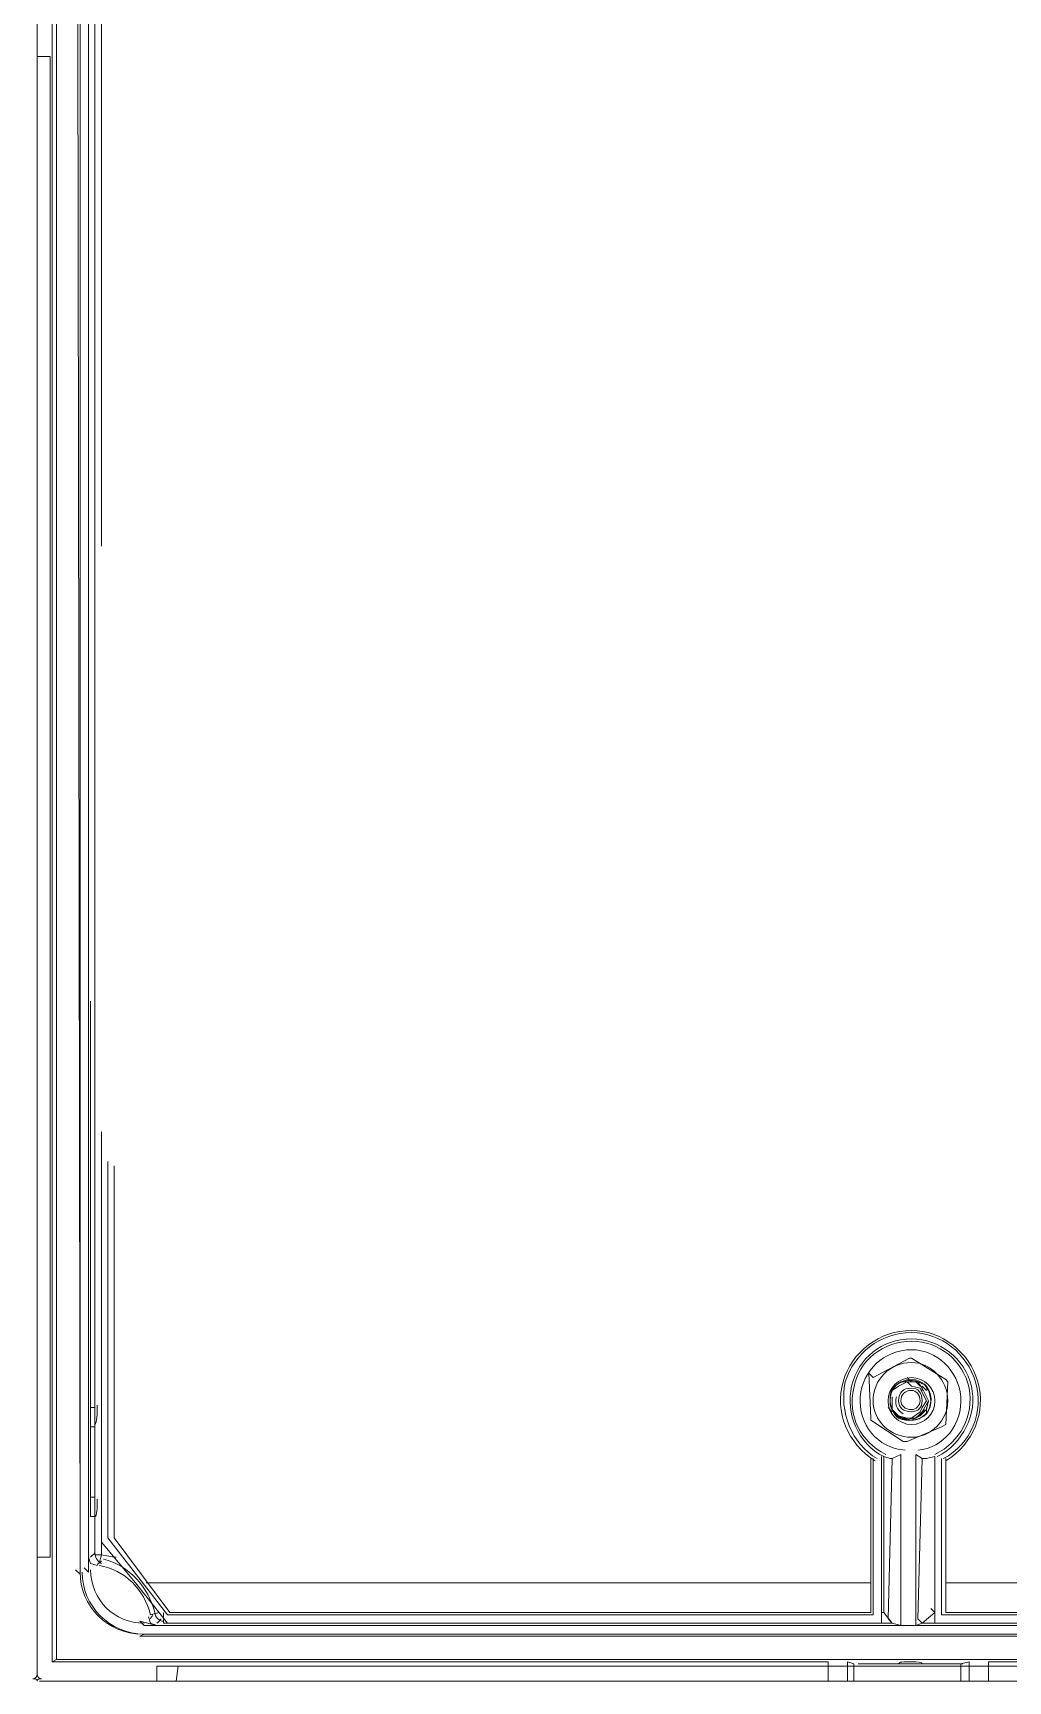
# Model space of a CAD drawing. Header units: metres. Extents: x 2999 to 3164, y 1641 to 1678.
# Drawn here: x 3002.919 to 3003.627, y 1655.211 to 1656.407 of the extents above; entities that cross this region are included whole.
import ezdxf

# ---------------------------------------------------------------- set-up
doc = ezdxf.new("R2010")
doc.units = ezdxf.units.M

msp = doc.modelspace()

# ---------------------------------------------------------------- linework, layer by layer
at = {"color": 7, "linetype": 'Continuous', "lineweight": 20, "true_color": 0x000007}
for points in [[(3002.922, 1657.7436), (3002.922, 1655.2155), (3002.922, 1655.2155)], [(3002.922, 1657.7436), (3002.922, 1655.2155), (3002.922, 1655.2155)], [(3002.9639, 1655.7447), (3002.9639, 1657.6629), (3002.9593, 1657.666), (3002.9593, 1657.5295)], [(3002.9639, 1657.6629), (3002.9686, 1657.6629), (3002.9686, 1656.0349)], [(3002.9329, 1657.6443), (3002.9329, 1655.2248), (3002.9329, 1655.2248)], [(3002.936, 1657.6521), (3002.936, 1655.2264), (3002.936, 1655.2264)], [(3002.9531, 1657.5357), (3002.9499, 1657.5388), (3002.9531, 1655.2884)], [(3002.9593, 1655.29), (3002.9593, 1657.5295), (3002.9531, 1657.5357), (3002.9531, 1655.2884)], [(3002.922, 1656.3903), (3002.9313, 1656.3903), (3002.9313, 1655.3009), (3002.922, 1655.3009)], [(3002.9639, 1655.3024), (3002.9639, 1655.7447), (3002.9639, 1655.7447)], [(3002.9639, 1655.3303), (3002.9608, 1655.3303), (3002.9608, 1655.7044)], [(3002.9639, 1655.7044), (3002.9639, 1655.4095), (3002.9639, 1655.4095)], [(3002.9686, 1655.6097), (3002.9686, 1655.3117), (3002.9686, 1655.3117)], [(3002.9732, 1655.3148), (3002.9732, 1655.588), (3002.9732, 1655.588)], [(3002.9779, 1655.3148), (3002.9779, 1655.5849), (3002.9779, 1655.5849)], [(3003.5568, 1655.4281), (3003.5537, 1655.4312), (3003.5537, 1655.4312)], [(3003.5506, 1655.4017), (3003.5474, 1655.4033), (3003.5428, 1655.4079), (3003.5412, 1655.4111), (3003.5412, 1655.4173), (3003.5428, 1655.4219), (3003.5474, 1655.425), (3003.5537, 1655.4281), (3003.5568, 1655.425), (3003.563, 1655.4235), (3003.5645, 1655.4204), (3003.5676, 1655.4142), (3003.5645, 1655.4095), (3003.563, 1655.4064), (3003.5568, 1655.4017), (3003.5537, 1655.4017), (3003.5474, 1655.4033)], [(3003.5645, 1655.4064), (3003.5692, 1655.4142), (3003.5645, 1655.4235), (3003.5614, 1655.4281), (3003.5552, 1655.4281), (3003.549, 1655.4281), (3003.5428, 1655.4235), (3003.5412, 1655.4173), (3003.5412, 1655.4111), (3003.5428, 1655.4079), (3003.5474, 1655.4017), (3003.5443, 1655.4048)], [(3003.5428, 1655.4173), (3003.5428, 1655.4079), (3003.549, 1655.4017), (3003.5599, 1655.4017), (3003.5645, 1655.4064)], [(3003.5552, 1655.4281), (3003.5568, 1655.4281), (3003.5568, 1655.4281)], [(3003.5599, 1655.4281), (3003.563, 1655.425), (3003.563, 1655.425)], [(3003.5676, 1655.4219), (3003.5645, 1655.425), (3003.5645, 1655.425)], [(3003.5645, 1655.4235), (3003.5645, 1655.4219), (3003.5645, 1655.4219)], [(3002.9639, 1655.4095), (3002.9608, 1655.4095), (3002.9608, 1655.4095)], [(3003.5428, 1655.4064), (3003.5397, 1655.4095), (3003.5397, 1655.4095)], [(3003.5692, 1655.4142), (3003.5676, 1655.4079), (3003.563, 1655.4033), (3003.5568, 1655.4002), (3003.5506, 1655.4017)], [(3003.5676, 1655.4095), (3003.5676, 1655.4064), (3003.5676, 1655.4064)], [(3002.9639, 1655.3955), (3002.9608, 1655.3955), (3002.9608, 1655.3955)], [(3003.549, 1655.4017), (3003.5474, 1655.4017), (3003.5474, 1655.4017)], [(3003.5273, 1655.3723), (3003.5273, 1655.2605), (3003.5273, 1655.2605)], [(3003.5288, 1655.3723), (3003.5288, 1655.259), (3003.5288, 1655.259)], [(3003.535, 1655.2822), (3003.535, 1655.3738), (3003.535, 1655.3738)], [(3003.549, 1655.3754), (3003.5428, 1655.3723), (3003.5412, 1655.3723), (3003.5366, 1655.3738)], [(3003.5428, 1655.2528), (3003.5366, 1655.2605), (3003.5366, 1655.3738)], [(3003.5428, 1655.2528), (3003.5397, 1655.2559), (3003.5428, 1655.3723)], [(3003.549, 1655.3754), (3003.549, 1655.2512), (3003.549, 1655.2512)], [(3003.5599, 1655.3754), (3003.5645, 1655.3723), (3003.5676, 1655.3723), (3003.5738, 1655.3738)], [(3003.5599, 1655.2512), (3003.5599, 1655.3754), (3003.5599, 1655.3754)], [(3003.5645, 1655.2528), (3003.5614, 1655.2559), (3003.5645, 1655.3723)], [(3003.5738, 1655.3738), (3003.5738, 1655.2605), (3003.5645, 1655.2528)], [(3003.5738, 1655.3738), (3003.5738, 1655.2822), (3003.5738, 1655.2822)], [(3003.5785, 1655.3723), (3003.5785, 1655.259), (3003.5785, 1655.259)], [(3003.5816, 1655.3723), (3003.5816, 1655.2605), (3003.5816, 1655.2605)], [(3002.9639, 1655.3443), (3002.9608, 1655.3443), (3002.9608, 1655.3443)], [(3002.9639, 1655.3303), (3002.9608, 1655.3303), (3002.9608, 1655.3303)], [(3002.9686, 1655.3117), (3002.9686, 1655.3024), (3002.9686, 1655.3024)], [(3002.9686, 1655.3117), (3002.9934, 1655.2822), (3002.9934, 1655.2822)], [(3003.0167, 1655.259), (3002.9732, 1655.3148), (3002.9732, 1655.3148)], [(3003.0182, 1655.2605), (3002.9779, 1655.3148), (3002.9779, 1655.3148)], [(3002.9593, 1655.3009), (3002.9593, 1655.29), (3002.9593, 1655.29)], [(3002.9655, 1655.2947), (3002.9608, 1655.2962), (3002.9593, 1655.3009)], [(3002.967, 1655.2962), (3002.9686, 1655.3024), (3002.9639, 1655.3024)], [(3002.9686, 1655.3024), (3002.9779, 1655.3009), (3002.9794, 1655.3009)], [(3002.9531, 1655.2884), (3002.9499, 1655.2916), (3002.9499, 1655.2916)], [(3002.9593, 1655.29), (3002.9562, 1655.2931), (3002.9562, 1655.2931)], [(3003.0167, 1655.2528), (3002.9934, 1655.2822), (3002.9934, 1655.2822)], [(3003.0012, 1655.2822), (3003.5273, 1655.2822), (3003.5273, 1655.2822)], [(3003.535, 1655.2822), (3003.535, 1655.2528), (3003.0167, 1655.2528)], [(3003.5738, 1655.2528), (3003.5738, 1655.2822), (3003.5738, 1655.2822)], [(3003.5738, 1655.2528), (3004.0922, 1655.2528), (3004.1155, 1655.2822)], [(3003.5816, 1655.2822), (3004.1062, 1655.2822), (3004.1062, 1655.2822)], [(3003.5738, 1655.2605), (3003.5707, 1655.2636), (3003.5707, 1655.2636)], [(3002.9996, 1655.2512), (3002.9965, 1655.2543), (3003.0089, 1655.2512)], [(3004.1108, 1655.2512), (3002.9996, 1655.2512), (3002.9996, 1655.2512)], [(3003.0089, 1655.2512), (3003.0043, 1655.2528), (3003.0027, 1655.2574)], [(3003.0105, 1655.2605), (3003.0043, 1655.259), (3003.0043, 1655.259)], [(3003.0136, 1655.2605), (3003.0136, 1655.2528), (3003.0136, 1655.2528)], [(3003.0167, 1655.2528), (3003.0136, 1655.2528), (3003.0136, 1655.2528)], [(3003.0167, 1655.259), (3003.5288, 1655.259), (3003.5288, 1655.259)], [(3003.0182, 1655.2605), (3003.5273, 1655.2605), (3003.5273, 1655.2605)], [(3003.535, 1655.2605), (3003.5366, 1655.2605), (3003.5366, 1655.2605)], [(3003.5428, 1655.2528), (3003.535, 1655.2528), (3003.535, 1655.2528)], [(3003.5428, 1655.2528), (3003.549, 1655.2512), (3003.549, 1655.2512)], [(3003.5645, 1655.2528), (3003.5599, 1655.2512), (3003.549, 1655.2512)], [(3003.5738, 1655.2528), (3003.5645, 1655.2528), (3003.5645, 1655.2528)], [(3003.5785, 1655.259), (3004.0891, 1655.259), (3004.0891, 1655.259)], [(3003.5816, 1655.2605), (3004.0875, 1655.2605), (3004.0875, 1655.2605)], [(3002.9996, 1655.245), (3002.9965, 1655.2434), (3002.9965, 1655.2434)], [(3002.9965, 1655.2434), (3004.1108, 1655.2434), (3004.1108, 1655.245)], [(3004.1108, 1655.245), (3002.9996, 1655.245), (3002.9996, 1655.245)], [(3003.4962, 1655.2248), (3002.9329, 1655.2248), (3002.936, 1655.2264)], [(3003.6126, 1655.2248), (3004.1744, 1655.2248), (3004.1729, 1655.2264), (3002.936, 1655.2264)], [(3003.0089, 1655.2108), (3003.0089, 1655.2217), (3003.0244, 1655.2217), (3003.0229, 1655.2108)], [(3004.086, 1655.2217), (3003.0244, 1655.2217), (3003.0244, 1655.2217)], [(3003.4962, 1655.2248), (3003.4962, 1655.2108), (3003.5102, 1655.2108)], [(3003.5102, 1655.2248), (3003.5149, 1655.2233), (3003.5149, 1655.2233)], [(3003.5102, 1655.2248), (3003.5102, 1655.2108), (3003.5149, 1655.2108)], [(3003.5149, 1655.2233), (3003.5149, 1655.2108), (3003.5925, 1655.2108)], [(3003.5925, 1655.2233), (3003.5987, 1655.2248), (3003.5987, 1655.2248)], [(3003.5987, 1655.2248), (3003.5987, 1655.2108), (3003.5925, 1655.2108)], [(3003.5925, 1655.2233), (3003.5925, 1655.2108), (3003.5925, 1655.2108)], [(3003.6126, 1655.2248), (3003.6126, 1655.2108), (3003.5987, 1655.2108)], [(3002.9236, 1655.2108), (3004.1853, 1655.2108), (3004.1853, 1655.2108)], [(3003.4962, 1655.2108), (3002.9236, 1655.2108), (3002.9236, 1655.2108)], [(3004.1853, 1655.2108), (3003.6126, 1655.2108), (3003.6126, 1655.2108)]]:
    msp.add_lwpolyline(points, dxfattribs=at)
msp.add_lwpolyline([(3003.5831, 1655.4281), (3003.5816, 1655.4297), (3003.5568, 1655.4452), (3003.5552, 1655.4452), (3003.5288, 1655.4312), (3003.5257, 1655.4343), (3003.5273, 1655.4017), (3003.5273, 1655.4002), (3003.5506, 1655.3847), (3003.5537, 1655.3847), (3003.5785, 1655.3955), (3003.5816, 1655.3971)], close=True, dxfattribs=at)
for points, knots in [([(3003.5816, 1655.3707), (3003.6018, 1655.3831), (3003.6111, 1655.4064), (3003.6049, 1655.4281), (3003.6049, 1655.4281), (3003.5987, 1655.4498), (3003.5785, 1655.4654), (3003.5568, 1655.4654), (3003.5568, 1655.4654), (3003.5335, 1655.4654), (3003.5133, 1655.4498), (3003.5071, 1655.4281), (3003.5071, 1655.4281), (3003.5009, 1655.4064), (3003.5102, 1655.3831), (3003.5304, 1655.3707)], [0, 0, 0, 0, 0.0625, 0.0625, 0.0625, 0.062501, 0.125, 0.125, 0.125, 0.125001, 0.1875, 0.1875, 0.1875, 0.187501, 1, 1, 1, 1]), ([(3003.58, 1655.3723), (3003.6002, 1655.3831), (3003.6095, 1655.4064), (3003.6033, 1655.4281), (3003.6033, 1655.4281), (3003.5971, 1655.4483), (3003.5785, 1655.4638), (3003.5568, 1655.4638), (3003.5568, 1655.4638), (3003.5335, 1655.4638), (3003.5149, 1655.4483), (3003.5087, 1655.4281), (3003.5087, 1655.4281), (3003.504, 1655.4064), (3003.5133, 1655.3831), (3003.5319, 1655.3723)], [0, 0, 0, 0, 0.0625, 0.0625, 0.0625, 0.062501, 0.125, 0.125, 0.125, 0.125001, 0.1875, 0.1875, 0.1875, 0.187501, 1, 1, 1, 1]), ([(3003.5754, 1655.3738), (3003.594, 1655.3831), (3003.6049, 1655.4048), (3003.6002, 1655.425), (3003.6002, 1655.425), (3003.5956, 1655.4452), (3003.5769, 1655.4592), (3003.5568, 1655.4592), (3003.5568, 1655.4592), (3003.535, 1655.4592), (3003.518, 1655.4452), (3003.5133, 1655.425), (3003.5133, 1655.425), (3003.5087, 1655.4048), (3003.518, 1655.3831), (3003.5366, 1655.3738)], [0, 0, 0, 0, 0.0625, 0.0625, 0.0625, 0.062501, 0.125, 0.125, 0.125, 0.125001, 0.1875, 0.1875, 0.1875, 0.187501, 1, 1, 1, 1]), ([(3003.5738, 1655.3754), (3003.5925, 1655.3847), (3003.6018, 1655.4033), (3003.5987, 1655.4235), (3003.5987, 1655.4235), (3003.594, 1655.4436), (3003.5769, 1655.4576), (3003.5568, 1655.4576), (3003.5568, 1655.4576), (3003.5366, 1655.4576), (3003.518, 1655.4436), (3003.5149, 1655.4235), (3003.5149, 1655.4235), (3003.5102, 1655.4033), (3003.5195, 1655.3847), (3003.5381, 1655.3754)], [0, 0, 0, 0, 0.0625, 0.0625, 0.0625, 0.062501, 0.125, 0.125, 0.125, 0.125001, 0.1875, 0.1875, 0.1875, 0.187501, 1, 1, 1, 1]), ([(3003.5614, 1655.3785), (3003.58, 1655.38), (3003.594, 1655.3971), (3003.5925, 1655.4173), (3003.5925, 1655.4173), (3003.5909, 1655.4359), (3003.5754, 1655.4514), (3003.5568, 1655.4514), (3003.5568, 1655.4514), (3003.5366, 1655.4514), (3003.5211, 1655.4359), (3003.5195, 1655.4173), (3003.5195, 1655.4173), (3003.518, 1655.3971), (3003.5319, 1655.38), (3003.5521, 1655.3785)], [0, 0, 0, 0, 0.0625, 0.0625, 0.0625, 0.062501, 0.125, 0.125, 0.125, 0.125001, 0.1875, 0.1875, 0.1875, 0.187501, 1, 1, 1, 1]), ([(3003.5831, 1655.4142), (3003.5831, 1655.4297), (3003.5707, 1655.4421), (3003.5568, 1655.4421), (3003.5568, 1655.4421), (3003.5412, 1655.4421), (3003.5288, 1655.4297), (3003.5288, 1655.4142), (3003.5288, 1655.4142), (3003.5288, 1655.4002), (3003.5412, 1655.3878), (3003.5568, 1655.3878), (3003.5568, 1655.3878), (3003.5707, 1655.3878), (3003.5831, 1655.4002), (3003.5831, 1655.4142)], [0, 0, 0, 0, 0.0625, 0.0625, 0.0625, 0.062501, 0.125, 0.125, 0.125, 0.125001, 0.1875, 0.1875, 0.1875, 0.187501, 1, 1, 1, 1]), ([(3003.5738, 1655.4142), (3003.5738, 1655.4235), (3003.5661, 1655.4312), (3003.5568, 1655.4312), (3003.5568, 1655.4312), (3003.5474, 1655.4312), (3003.5397, 1655.4235), (3003.5397, 1655.4142), (3003.5397, 1655.4142), (3003.5397, 1655.4048), (3003.5474, 1655.3971), (3003.5568, 1655.3971), (3003.5568, 1655.3971), (3003.5661, 1655.3971), (3003.5738, 1655.4048), (3003.5738, 1655.4142)], [0, 0, 0, 0, 0.0625, 0.0625, 0.0625, 0.062501, 0.125, 0.125, 0.125, 0.125001, 0.1875, 0.1875, 0.1875, 0.187501, 1, 1, 1, 1]), ([(3003.5645, 1655.4266), (3003.5599, 1655.4297), (3003.5552, 1655.4297), (3003.5506, 1655.4281), (3003.5506, 1655.4281), (3003.5443, 1655.4266), (3003.5412, 1655.4219), (3003.5412, 1655.4157), (3003.5412, 1655.4157), (3003.5412, 1655.4111), (3003.5428, 1655.4048), (3003.5474, 1655.4017)], [0, 0, 0, 0, 0.083333, 0.083333, 0.083333, 0.083334, 0.166667, 0.166667, 0.166667, 0.166668, 1, 1, 1, 1]), ([(3003.5707, 1655.4142), (3003.5707, 1655.4235), (3003.5645, 1655.4297), (3003.5568, 1655.4297), (3003.5568, 1655.4297), (3003.5474, 1655.4297), (3003.5412, 1655.4235), (3003.5412, 1655.4142), (3003.5412, 1655.4142), (3003.5412, 1655.4064), (3003.5474, 1655.4002), (3003.5568, 1655.4002), (3003.5568, 1655.4002), (3003.5645, 1655.4002), (3003.5707, 1655.4064), (3003.5707, 1655.4142)], [0, 0, 0, 0, 0.0625, 0.0625, 0.0625, 0.062501, 0.125, 0.125, 0.125, 0.125001, 0.1875, 0.1875, 0.1875, 0.187501, 1, 1, 1, 1]), ([(3003.5474, 1655.4017), (3003.5537, 1655.3986), (3003.563, 1655.4002), (3003.5676, 1655.4048), (3003.5676, 1655.4048), (3003.5723, 1655.4111), (3003.5723, 1655.4204), (3003.5661, 1655.4266)], [0, 0, 0, 0, 0.125, 0.125, 0.125, 0.125001, 1, 1, 1, 1]), ([(3003.5645, 1655.4142), (3003.5645, 1655.4204), (3003.5614, 1655.4235), (3003.5568, 1655.4235), (3003.5568, 1655.4235), (3003.5506, 1655.4235), (3003.5474, 1655.4204), (3003.5474, 1655.4142), (3003.5474, 1655.4142), (3003.5474, 1655.4095), (3003.5506, 1655.4064), (3003.5568, 1655.4064), (3003.5568, 1655.4064), (3003.5614, 1655.4064), (3003.5645, 1655.4095), (3003.5645, 1655.4142)], [0, 0, 0, 0, 0.0625, 0.0625, 0.0625, 0.062501, 0.125, 0.125, 0.125, 0.125001, 0.1875, 0.1875, 0.1875, 0.187501, 1, 1, 1, 1]), ([(3003.563, 1655.4142), (3003.563, 1655.4188), (3003.5599, 1655.4219), (3003.5568, 1655.4219), (3003.5568, 1655.4219), (3003.5521, 1655.4219), (3003.549, 1655.4188), (3003.549, 1655.4142), (3003.549, 1655.4142), (3003.549, 1655.4111), (3003.5521, 1655.4079), (3003.5568, 1655.4079), (3003.5568, 1655.4079), (3003.5599, 1655.4079), (3003.563, 1655.4111), (3003.563, 1655.4142)], [0, 0, 0, 0, 0.0625, 0.0625, 0.0625, 0.062501, 0.125, 0.125, 0.125, 0.125001, 0.1875, 0.1875, 0.1875, 0.187501, 1, 1, 1, 1]), ([(3003.518, 1655.2233), (3003.5195, 1655.2233), (3003.5366, 1655.2233), (3003.5568, 1655.2233), (3003.5568, 1655.2233), (3003.5769, 1655.2233), (3003.5925, 1655.2233), (3003.594, 1655.2233)], [0, 0, 0, 0, 0.125, 0.125, 0.125, 0.125001, 1, 1, 1, 1]), ([(3003.5645, 1655.2233), (3003.5645, 1655.2248), (3003.5614, 1655.2248), (3003.5568, 1655.2248), (3003.5568, 1655.2248), (3003.5506, 1655.2248), (3003.5474, 1655.2248), (3003.5474, 1655.2233), (3003.5474, 1655.2233), (3003.5474, 1655.2233), (3003.5506, 1655.2233), (3003.5568, 1655.2233), (3003.5568, 1655.2233), (3003.5614, 1655.2233), (3003.5645, 1655.2233), (3003.5645, 1655.2233)], [0, 0, 0, 0, 0.0625, 0.0625, 0.0625, 0.062501, 0.125, 0.125, 0.125, 0.125001, 0.1875, 0.1875, 0.1875, 0.187501, 1, 1, 1, 1])]:
    msp.add_open_spline(points, degree=3, knots=knots, dxfattribs=at)
for points in [[(3003.5459, 1655.4173), (3003.5443, 1655.4126), (3003.5459, 1655.4079), (3003.5506, 1655.4048)], [(3003.5707, 1655.4157), (3003.5707, 1655.4188), (3003.5692, 1655.4219), (3003.5676, 1655.4235)], [(3002.9639, 1655.3971), (3002.9655, 1655.3986), (3002.9655, 1655.4048), (3002.9655, 1655.4111)], [(3003.5537, 1655.4017), (3003.5583, 1655.4002), (3003.563, 1655.4033), (3003.5661, 1655.4079)], [(3002.9639, 1655.3971), (3002.9639, 1655.3909), (3002.9639, 1655.3691), (3002.9639, 1655.3443)], [(3002.9639, 1655.3303), (3002.9655, 1655.3303), (3002.9655, 1655.3366), (3002.9655, 1655.3428)], [(3002.9639, 1655.304), (3002.9624, 1655.3024), (3002.9624, 1655.3024), (3002.9608, 1655.3009)], [(3002.9639, 1655.304), (3002.9639, 1655.3009), (3002.9655, 1655.2978), (3002.9686, 1655.2962)], [(3002.9686, 1655.2978), (3002.967, 1655.2962), (3002.9655, 1655.2962), (3002.9655, 1655.2947)], [(3003.0074, 1655.2605), (3003.0027, 1655.2791), (3002.9887, 1655.2947), (3002.9701, 1655.2993)], [(3002.9531, 1655.29), (3002.9531, 1655.2652), (3002.9732, 1655.245), (3002.9981, 1655.245)], [(3002.9546, 1655.29), (3002.9546, 1655.2652), (3002.9748, 1655.245), (3002.9996, 1655.245)], [(3002.9608, 1655.2916), (3002.9608, 1655.2698), (3002.9779, 1655.2528), (3002.9996, 1655.2528)], [(3002.9608, 1655.2916), (3002.9608, 1655.2698), (3002.9779, 1655.2528), (3002.9996, 1655.2528)], [(3003.0043, 1655.259), (3002.9996, 1655.2776), (3002.9856, 1655.2916), (3002.967, 1655.2947)], [(3003.0043, 1655.2559), (3003.0043, 1655.2574), (3003.0058, 1655.2574), (3003.0058, 1655.259)], [(3003.0074, 1655.2605), (3003.0074, 1655.2574), (3003.0105, 1655.2543), (3003.0136, 1655.2543)], [(3003.0089, 1655.2528), (3003.0105, 1655.2543), (3003.0105, 1655.2543), (3003.012, 1655.2559)], [(3003.5118, 1655.2264), (3003.5102, 1655.2264), (3003.504, 1655.2264), (3003.4962, 1655.2264)], [(3003.6142, 1655.2264), (3003.6064, 1655.2264), (3003.6002, 1655.2264), (3003.5987, 1655.2264)], [(3002.9189, 1655.2124), (3002.9205, 1655.2124), (3002.922, 1655.214), (3002.922, 1655.2155)], [(3002.922, 1655.2155), (3002.922, 1655.214), (3002.9236, 1655.2124), (3002.9251, 1655.2124)], [(3002.922, 1655.2108), (3002.922, 1655.2124), (3002.9205, 1655.2124), (3002.9189, 1655.2124)], [(3002.9251, 1655.2124), (3002.9236, 1655.2124), (3002.922, 1655.2124), (3002.922, 1655.2108)]]:
    msp.add_open_spline(points, degree=3, dxfattribs=at)

doc.saveas('drawing.dxf')
